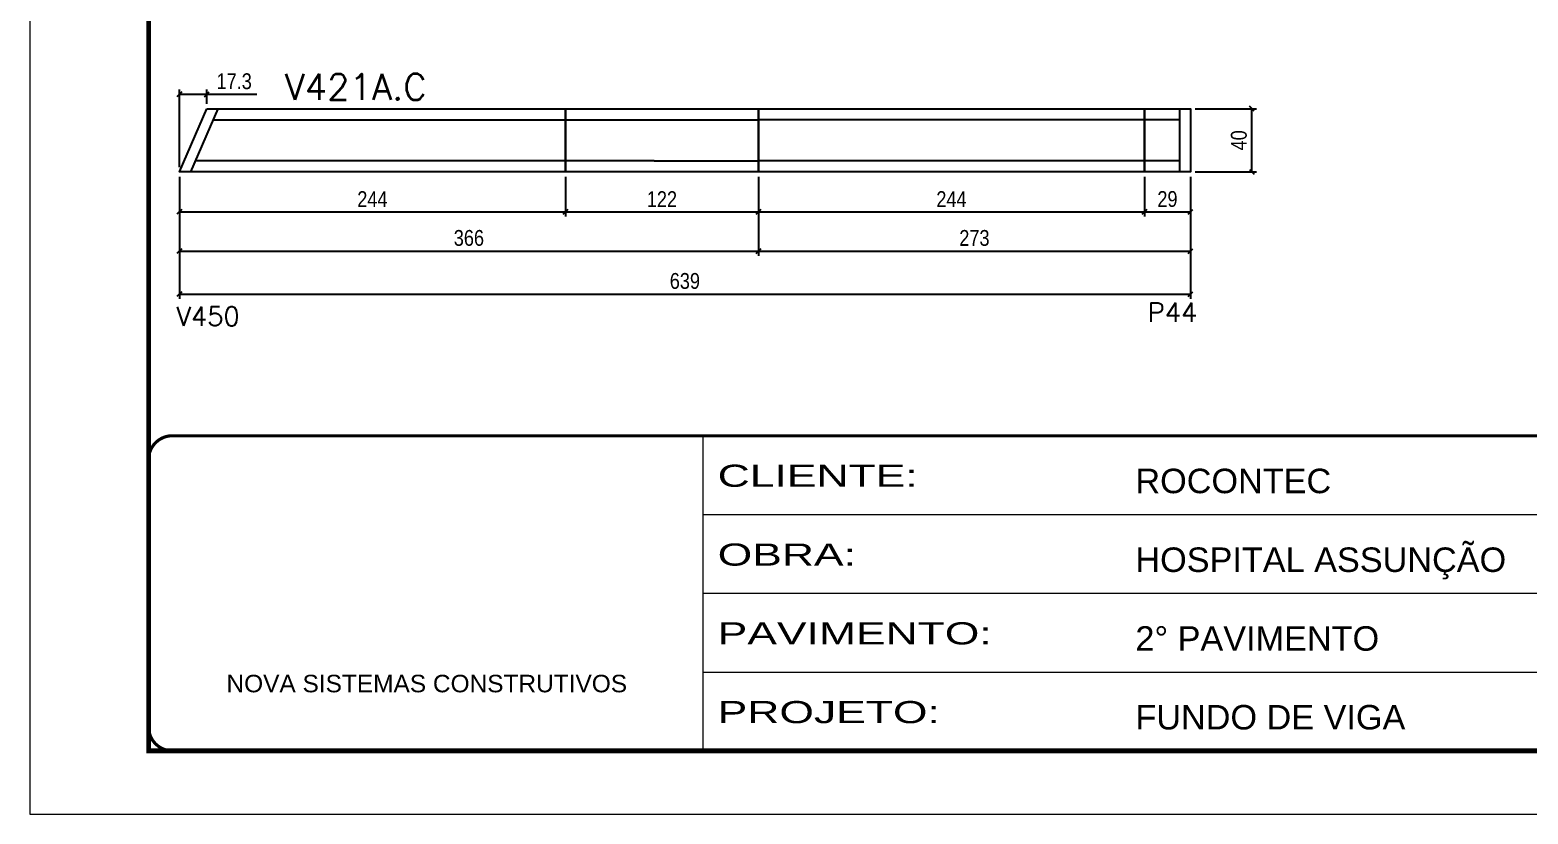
# Model space of a CAD drawing. Extents: x 567194 to 573448, y 6745 to 10093.
# Drawn here: x 568793 to 569740, y 7894 to 8390 of the extents above; entities that cross this region are included whole.
import ezdxf

# ---------------------------------------------------------------- set-up
doc = ezdxf.new("R2010")
doc.units = 0
doc.linetypes.add('CONTINUO', pattern=[0])
doc.linetypes.add('DASHED', pattern=[0.75, 0.5, -0.25])
doc.layers.get('0').update_dxf_attribs({"linetype": 'CONTINUOUS'})
doc.layers.get('DEFPOINTS').update_dxf_attribs({"linetype": 'CONTINUOUS'})
for name, color, linetype in [('5', 5, 'CONTINUOUS'), ('COTA', 241, 'CONTINUOUS'), ('NOMENCLATURA', 7, 'CONTINUOUS'), ('Painéis', 200, 'CONTINUOUS'), ('SARR_2.2x7', 40, 'CONTINUOUS')]:
    doc.layers.add(name, color=color, linetype=linetype)
for name, color, linetype, lineweight in [('Escoras', 2, 'CONTINUOUS', 25), ('Folhas', 255, 'CONTINUOUS', 9), ('SARRAFO DE PRESSAO', 251, 'DASHED', 9)]:
    doc.layers.add(name, color=color, linetype=linetype, lineweight=lineweight)
doc.styles.add('ARIAL', font='arial.ttf')
doc.styles.add('COTA TECNICA', font='techl___.ttf', dxfattribs={"height": 10})
doc.styles.add('COTA TECNICA-50', font='techl___.ttf', dxfattribs={"height": 10})
doc.styles.get("Standard").update_dxf_attribs({"font": 'ROMANS.SHX'})
doc.styles.add('Tecnologia', font='')
doc.styles.get('Tecnologia').set_extended_font_data('Forgotten Futurist')
doc.dimstyles.new('COTA PAINEL-50', dxfattribs={"dimtxt": 10, "dimasz": 3, "dimexe": 3, "dimexo": 3, "dimgap": 3, "dimtad": 1, "dimdec": 1, "dimzin": 12, "dimdsep": 46, "dimtxsty": 'COTA TECNICA-50', "dimblk1": 'OBLIQUE', "dimblk2": 'OBLIQUE', "dimsah": 1, "dimcen": 0.9, "dimclrd": 4, "dimclre": 4, "dimclrt": 240, "dimadec": 1, "dimazin": 3, "dimtfac": 1, "dimtdec": 1, "dimtmove": 0, "dimatfit": 3, "dimfxl": 1, "dimtolj": 1, "dimtzin": 12, "dimarcsym": 0})
doc.dimstyles.new('PAINEL', dxfattribs={"dimtxt": 10, "dimasz": 3, "dimexe": 3, "dimexo": 3, "dimgap": 3, "dimtad": 1, "dimdec": 1, "dimzin": 12, "dimdsep": 46, "dimtxsty": 'COTA TECNICA', "dimblk1": 'OBLIQUE', "dimblk2": 'OBLIQUE', "dimsah": 1, "dimcen": 0.9, "dimclrd": 4, "dimclre": 4, "dimclrt": 240, "dimadec": 1, "dimazin": 3, "dimtfac": 1, "dimtdec": 1, "dimtmove": 0, "dimatfit": 3, "dimfxl": 1, "dimtolj": 1, "dimtzin": 12, "dimarcsym": 0})

# ---------------------------------------------------------------- blocks, each defined once
blk = doc.blocks.new('9999999999')
at = {"color": 30, "linetype": 'CONTINUO'}
for p, q in [((98564.56, 34230.21), (98564.56, 34429.45)), ((98564.56, 34379.64), (99583.98, 34379.64)), ((98564.56, 34329.83), (99487.98, 34329.83)), ((98564.56, 34280.02), (99487.98, 34280.02))]:
    blk.add_line(p, q, dxfattribs=at)
at = {"color": 30, "linetype": 'CONTINUO', "const_width": 2}
blk.add_lwpolyline([(99583.98, 34230.21), (99583.98, 34414.45, 0.414214), (99568.98, 34429.45), (98228.98, 34429.45, 0.414214), (98213.98, 34414.45), (98213.98, 34245.21, 0.414214), (98228.98, 34230.21), (99583.98, 34230.21)], format="xyb", dxfattribs=at)
at = {"layer": 'Folhas'}
blk.add_lwpolyline([(98138.98, 34190.21), (99623.98, 34190.21), (99623.98, 35240.21), (98138.98, 35240.21)], close=True, dxfattribs=at)
at = {"layer": 'Folhas', "color": 30, "const_width": 3}
blk.add_lwpolyline([(98213.98, 34230.21), (99583.98, 34230.21), (99583.98, 35200.21), (98213.98, 35200.21)], close=True, dxfattribs=at)
at = {"color": 7, "linetype": 'Continuous', "ltscale": 5, "style": 'ARIAL'}
for s, height, p in [('ROCONTEC', 15.483, (98837.68, 34393.13)), ('HOSPITAL ASSUNÇÃO', 15.4829, (98837.68, 34343.32)), ('2° PAVIMENTO', 15.4829, (98837.68, 34293.51)), ('NOVA SISTEMAS CONSTRUTIVOS', 11.0592, (98263.19, 34267.21)), ('FUNDO DE VIGA', 15.4829, (98837.68, 34243.7))]:
    blk.add_text(s, height=height, dxfattribs=at).set_placement(p)
at = {"layer": 'Folhas', "color": 7, "style": 'Tecnologia', "width": 1.5}
for s, p in [('CLIENTE:', (98573.65, 34397.17)), ('OBRA:', (98573.65, 34347.31)), ('PAVIMENTO:', (98573.65, 34297.5)), ('PROJETO:', (98573.65, 34247.69))]:
    blk.add_text(s, height=14, dxfattribs=at).set_placement(p)
blk = doc.blocks.new('_Oblique')
at = {"color": 0, "linetype": 'ByBlock', "lineweight": -2}
blk.add_line((-0.5, -0.5), (0.5, 0.5), dxfattribs=at)
blk = doc.blocks.new('*D46')
at = {"layer": 'DEFPOINTS', "color": 0, "linetype": 'ByBlock', "transparency": 16777216}
for p in [(569526.18, 8340.12), (569564.92, 8340.12), (569526.18, 8300.12)]:
    blk.add_point(p, dxfattribs=at)
at = {"layer": 'Escoras', "color": 4, "linetype": 'ByBlock', "lineweight": -2, "transparency": 16777216}
for p, q in [((569529.18, 8340.12), (569567.92, 8340.12)), ((569564.92, 8300.12), (569564.92, 8340.12)), ((569529.18, 8300.12), (569567.92, 8300.12))]:
    blk.add_line(p, q, dxfattribs=at)
at = {"layer": 'Escoras', "color": 4, "linetype": 'ByBlock', "lineweight": -2, "transparency": 16777216, "xscale": 3, "yscale": 3, "zscale": 3}
for p, rotation in [((569564.92, 8340.12), 90), ((569564.92, 8300.12), 270)]:
    blk.add_blockref('_Oblique', p, dxfattribs=dict(at, rotation=rotation))
at = {"layer": 'Escoras', "color": 240, "linetype": 'ByBlock', "transparency": 16777216, "insert": (569556.81, 8320.12), "char_height": 10, "attachment_point": 5, "rotation": 90, "style": 'COTA TECNICA-50'}
blk.add_mtext('\\A1;40', dxfattribs=at)
blk = doc.blocks.new('*D161')
at = {"layer": 'COTA', "color": 4, "linetype": 'ByBlock', "lineweight": -2, "transparency": 16777216}
for p, q in [((568887.14, 8297.12), (568887.14, 8271.85)), ((569131.14, 8297.12), (569131.14, 8271.85)), ((568887.14, 8274.85), (569131.14, 8274.85))]:
    blk.add_line(p, q, dxfattribs=at)
at = {"layer": 'DEFPOINTS', "color": 0, "linetype": 'ByBlock', "transparency": 16777216}
for p in [(568887.14, 8300.12), (569131.14, 8300.12), (569131.14, 8274.85)]:
    blk.add_point(p, dxfattribs=at)
at = {"layer": 'COTA', "color": 4, "linetype": 'ByBlock', "lineweight": -2, "transparency": 16777216, "xscale": 3, "yscale": 3, "zscale": 3, "rotation": 180}
blk.add_blockref('_Oblique', (568887.14, 8274.85), dxfattribs=at)
at = {"layer": 'COTA', "color": 4, "linetype": 'ByBlock', "lineweight": -2, "transparency": 16777216, "xscale": 3, "yscale": 3, "zscale": 3}
blk.add_blockref('_Oblique', (569131.14, 8274.85), dxfattribs=at)
at = {"layer": 'COTA', "color": 240, "linetype": 'ByBlock', "transparency": 16777216, "insert": (569009.14, 8282.93), "char_height": 10, "attachment_point": 5, "style": 'COTA TECNICA-50'}
blk.add_mtext('\\A1;244', dxfattribs=at)
blk = doc.blocks.new('*D162')
at = {"layer": 'COTA', "color": 4, "linetype": 'ByBlock', "lineweight": -2, "transparency": 16777216}
for p, q in [((569131.14, 8297.12), (569131.14, 8271.85)), ((569253.14, 8297.12), (569253.14, 8271.85)), ((569131.14, 8274.85), (569253.14, 8274.85))]:
    blk.add_line(p, q, dxfattribs=at)
at = {"layer": 'DEFPOINTS', "color": 0, "linetype": 'ByBlock', "transparency": 16777216}
for p in [(569131.14, 8300.12), (569253.14, 8300.12), (569253.14, 8274.85)]:
    blk.add_point(p, dxfattribs=at)
at = {"layer": 'COTA', "color": 4, "linetype": 'ByBlock', "lineweight": -2, "transparency": 16777216, "xscale": 3, "yscale": 3, "zscale": 3, "rotation": 180}
blk.add_blockref('_Oblique', (569131.14, 8274.85), dxfattribs=at)
at = {"layer": 'COTA', "color": 4, "linetype": 'ByBlock', "lineweight": -2, "transparency": 16777216, "xscale": 3, "yscale": 3, "zscale": 3}
blk.add_blockref('_Oblique', (569253.14, 8274.85), dxfattribs=at)
at = {"layer": 'COTA', "color": 240, "linetype": 'ByBlock', "transparency": 16777216, "insert": (569192.14, 8282.91), "char_height": 10, "attachment_point": 5, "style": 'COTA TECNICA-50'}
blk.add_mtext('\\A1;122', dxfattribs=at)
blk = doc.blocks.new('*D47')
at = {"layer": 'COTA', "color": 4, "lineweight": -2, "transparency": 16777216}
for p, q in [((568887.14, 8297.12), (568887.14, 8247.09)), ((569253.14, 8297.12), (569253.14, 8247.09)), ((568887.14, 8250.09), (569253.14, 8250.09))]:
    blk.add_line(p, q, dxfattribs=at)
at = {"layer": 'DEFPOINTS', "color": 0, "transparency": 16777216}
for p in [(568887.14, 8300.12), (569253.14, 8300.12), (569253.14, 8250.09)]:
    blk.add_point(p, dxfattribs=at)
at = {"layer": 'COTA', "color": 4, "lineweight": -2, "transparency": 16777216, "xscale": 3, "yscale": 3, "zscale": 3, "rotation": 180}
blk.add_blockref('_Oblique', (568887.14, 8250.09), dxfattribs=at)
at = {"layer": 'COTA', "color": 4, "lineweight": -2, "transparency": 16777216, "xscale": 3, "yscale": 3, "zscale": 3}
blk.add_blockref('_Oblique', (569253.14, 8250.09), dxfattribs=at)
at = {"layer": 'COTA', "color": 240, "transparency": 16777216, "insert": (569070.14, 8258.31), "char_height": 10, "attachment_point": 5, "style": 'COTA TECNICA'}
blk.add_mtext('\\A1;366', dxfattribs=at)
blk = doc.blocks.new('*D163')
at = {"layer": 'DEFPOINTS', "color": 0, "linetype": 'ByBlock', "transparency": 16777216}
for p in [(568904.46, 8349.2), (568904.46, 8340.12), (568887.14, 8300.12)]:
    blk.add_point(p, dxfattribs=at)
at = {"layer": 'Escoras', "color": 4, "linetype": 'ByBlock', "lineweight": -2, "transparency": 16777216}
for p, q in [((568887.14, 8303.12), (568887.14, 8352.2)), ((568904.46, 8343.12), (568904.46, 8352.2)), ((568887.14, 8349.2), (568904.46, 8349.2)), ((568904.46, 8349.2), (568936.09, 8349.2))]:
    blk.add_line(p, q, dxfattribs=at)
at = {"layer": 'Escoras', "color": 4, "linetype": 'ByBlock', "lineweight": -2, "transparency": 16777216, "xscale": 3, "yscale": 3, "zscale": 3, "rotation": 180}
blk.add_blockref('_Oblique', (568887.14, 8349.2), dxfattribs=at)
at = {"layer": 'Escoras', "color": 4, "linetype": 'ByBlock', "lineweight": -2, "transparency": 16777216, "xscale": 3, "yscale": 3, "zscale": 3}
blk.add_blockref('_Oblique', (568904.46, 8349.2), dxfattribs=at)
at = {"layer": 'Escoras', "color": 240, "linetype": 'ByBlock', "transparency": 16777216, "insert": (568921.78, 8357.42), "char_height": 10, "attachment_point": 5, "style": 'COTA TECNICA-50'}
blk.add_mtext('\\A1;17.3', dxfattribs=at)
blk = doc.blocks.new('*D164')
at = {"layer": 'DEFPOINTS', "color": 0, "linetype": 'ByBlock', "transparency": 16777216}
for p in [(569253.14, 8300.12), (569526.18, 8300.12), (569526.18, 8250.09)]:
    blk.add_point(p, dxfattribs=at)
at = {"layer": 'Escoras', "color": 4, "linetype": 'ByBlock', "lineweight": -2, "transparency": 16777216}
for p, q in [((569253.14, 8297.12), (569253.14, 8247.09)), ((569526.18, 8297.12), (569526.18, 8247.09)), ((569253.14, 8250.09), (569526.18, 8250.09))]:
    blk.add_line(p, q, dxfattribs=at)
at = {"layer": 'Escoras', "color": 4, "linetype": 'ByBlock', "lineweight": -2, "transparency": 16777216, "xscale": 3, "yscale": 3, "zscale": 3, "rotation": 180}
blk.add_blockref('_Oblique', (569253.14, 8250.09), dxfattribs=at)
at = {"layer": 'Escoras', "color": 4, "linetype": 'ByBlock', "lineweight": -2, "transparency": 16777216, "xscale": 3, "yscale": 3, "zscale": 3}
blk.add_blockref('_Oblique', (569526.18, 8250.09), dxfattribs=at)
at = {"layer": 'Escoras', "color": 240, "linetype": 'ByBlock', "transparency": 16777216, "insert": (569389.66, 8258.31), "char_height": 10, "attachment_point": 5, "style": 'COTA TECNICA-50'}
blk.add_mtext('\\A1;273', dxfattribs=at)
blk = doc.blocks.new('*D48')
at = {"layer": 'COTA', "color": 4, "linetype": 'ByBlock', "lineweight": -2, "transparency": 16777216}
for p, q in [((569253.14, 8297.12), (569253.14, 8271.85)), ((569497.14, 8297.12), (569497.14, 8271.85)), ((569253.14, 8274.85), (569497.14, 8274.85))]:
    blk.add_line(p, q, dxfattribs=at)
at = {"layer": 'DEFPOINTS', "color": 0, "linetype": 'ByBlock', "transparency": 16777216}
for p in [(569253.14, 8300.12), (569497.14, 8300.12), (569497.14, 8274.85)]:
    blk.add_point(p, dxfattribs=at)
at = {"layer": 'COTA', "color": 4, "linetype": 'ByBlock', "lineweight": -2, "transparency": 16777216, "xscale": 3, "yscale": 3, "zscale": 3, "rotation": 180}
blk.add_blockref('_Oblique', (569253.14, 8274.85), dxfattribs=at)
at = {"layer": 'COTA', "color": 4, "linetype": 'ByBlock', "lineweight": -2, "transparency": 16777216, "xscale": 3, "yscale": 3, "zscale": 3}
blk.add_blockref('_Oblique', (569497.14, 8274.85), dxfattribs=at)
at = {"layer": 'COTA', "color": 240, "linetype": 'ByBlock', "transparency": 16777216, "insert": (569375.14, 8282.93), "char_height": 10, "attachment_point": 5, "style": 'COTA TECNICA-50'}
blk.add_mtext('\\A1;244', dxfattribs=at)
blk = doc.blocks.new('*D49')
at = {"layer": 'COTA', "color": 4, "linetype": 'ByBlock', "lineweight": -2, "transparency": 16777216}
for p, q in [((569497.14, 8297.12), (569497.14, 8271.85)), ((569526.18, 8297.12), (569526.18, 8271.85)), ((569497.14, 8274.85), (569526.18, 8274.85))]:
    blk.add_line(p, q, dxfattribs=at)
at = {"layer": 'DEFPOINTS', "color": 0, "linetype": 'ByBlock', "transparency": 16777216}
for p in [(569497.14, 8300.12), (569526.18, 8300.12), (569526.18, 8274.85)]:
    blk.add_point(p, dxfattribs=at)
at = {"layer": 'COTA', "color": 4, "linetype": 'ByBlock', "lineweight": -2, "transparency": 16777216, "xscale": 3, "yscale": 3, "zscale": 3, "rotation": 180}
blk.add_blockref('_Oblique', (569497.14, 8274.85), dxfattribs=at)
at = {"layer": 'COTA', "color": 4, "linetype": 'ByBlock', "lineweight": -2, "transparency": 16777216, "xscale": 3, "yscale": 3, "zscale": 3}
blk.add_blockref('_Oblique', (569526.18, 8274.85), dxfattribs=at)
at = {"layer": 'COTA', "color": 240, "linetype": 'ByBlock', "transparency": 16777216, "insert": (569511.66, 8282.94), "char_height": 10, "attachment_point": 5, "style": 'COTA TECNICA-50'}
blk.add_mtext('\\A1;29', dxfattribs=at)
blk = doc.blocks.new('*D50')
at = {"layer": 'DEFPOINTS', "color": 0, "linetype": 'ByBlock', "transparency": 16777216}
for p in [(568887.14, 8300.12), (569526.18, 8300.12), (569526.18, 8222.86)]:
    blk.add_point(p, dxfattribs=at)
at = {"layer": 'Escoras', "color": 4, "linetype": 'ByBlock', "lineweight": -2, "transparency": 16777216}
for p, q in [((568887.14, 8297.12), (568887.14, 8219.86)), ((569526.18, 8297.12), (569526.18, 8219.86)), ((568887.14, 8222.86), (569526.18, 8222.86))]:
    blk.add_line(p, q, dxfattribs=at)
at = {"layer": 'Escoras', "color": 4, "linetype": 'ByBlock', "lineweight": -2, "transparency": 16777216, "xscale": 3, "yscale": 3, "zscale": 3, "rotation": 180}
blk.add_blockref('_Oblique', (568887.14, 8222.86), dxfattribs=at)
at = {"layer": 'Escoras', "color": 4, "linetype": 'ByBlock', "lineweight": -2, "transparency": 16777216, "xscale": 3, "yscale": 3, "zscale": 3}
blk.add_blockref('_Oblique', (569526.18, 8222.86), dxfattribs=at)
at = {"layer": 'Escoras', "color": 240, "linetype": 'ByBlock', "transparency": 16777216, "insert": (569206.66, 8231.11), "char_height": 10, "attachment_point": 5, "style": 'COTA TECNICA-50'}
blk.add_mtext('\\A1;639', dxfattribs=at)

msp = doc.modelspace()

# ---------------------------------------------------------------- linework, layer by layer
at = {"layer": 'Painéis', "linetype": 'Continuous'}
for points in [[(568904.46, 8340.12), (569131.14, 8340.12), (569131.14, 8300.12), (568887.14, 8300.12)], [(569131.14, 8340.12), (569253.14, 8340.12), (569253.14, 8300.12), (569131.14, 8300.12)], [(569253.14, 8340.12), (569497.14, 8340.12), (569497.14, 8300.12), (569253.14, 8300.12)], [(569497.14, 8340.12), (569526.18, 8340.12), (569526.18, 8300.12), (569497.14, 8300.12)]]:
    msp.add_lwpolyline(points, close=True, dxfattribs=at)
at = {"layer": 'SARR_2.2x7', "linetype": 'Continuous'}
for p, q in [((568911.46, 8340.12), (568894.14, 8300.12)), ((568908.43, 8333.12), (569187.14, 8333.12)), ((569187.14, 8333.12), (569253.14, 8333.12)), ((569519.18, 8333.12), (569253.14, 8333.12)), ((569519.18, 8340.12), (569519.18, 8300.12)), ((569187.14, 8307.12), (568897.17, 8307.12)), ((569187.14, 8307.12), (569253.14, 8307.12)), ((569519.18, 8307.12), (569253.14, 8307.12))]:
    msp.add_line(p, q, dxfattribs=at)

# ---------------------------------------------------------------- block references
at = {"layer": 'SARRAFO DE PRESSAO', "color": 6, "linetype": 'ByBlock'}
msp.add_blockref('9999999999', (470653.73, -26296.18), dxfattribs=at)

# ---------------------------------------------------------------- texts
at = {"layer": '5', "linetype": 'Continuous'}
for s, p in [('V450', (568885.18, 8202.84)), ('P44', (569499.17, 8205.32))]:
    msp.add_text(s, height=12, rotation=359.99996, dxfattribs=at).set_placement(p)
at = {"layer": 'NOMENCLATURA', "linetype": 'Continuous'}
msp.add_text('V421A.C', height=16.5, dxfattribs=at).set_placement((568953.67, 8345.64))

# ---------------------------------------------------------------- dimensions: what is measured, and where the dimension line sits
at = {"layer": 'COTA', "linetype": 'ByBlock'}
for p1, p2, picture, middle in [((568887.14, 8300.12), (569131.14, 8300.12), '*D161', (569009.14, 8282.93)), ((569253.14, 8300.12), (569497.14, 8300.12), '*D48', (569375.14, 8282.93))]:
    dim = msp.add_aligned_dim(p1=p1, p2=p2, distance=-25.26, dimstyle='COTA PAINEL-50', override={"dimarcsym": 1}, dxfattribs=at)
    dim.commit()
    dim.dimension.update_dxf_attribs({"geometry": picture, "text_midpoint": middle})
at = {"layer": 'COTA'}
dim = msp.add_linear_dim(base=(569253.14, 8250.09), p1=(568887.14, 8300.12), p2=(569253.14, 8300.12), dimstyle='PAINEL', dxfattribs=at)
dim.commit()
dim.dimension.update_dxf_attribs({"geometry": '*D47', "text_midpoint": (569070.14, 8258.31)})
at = {"layer": 'COTA', "linetype": 'ByBlock'}
for base, p1, p2, picture, middle in [((569253.14, 8274.85), (569131.14, 8300.12), (569253.14, 8300.12), '*D162', (569192.14, 8282.91)), ((569526.18, 8274.85), (569497.14, 8300.12), (569526.18, 8300.12), '*D49', (569511.66, 8282.94))]:
    dim = msp.add_linear_dim(base=base, p1=p1, p2=p2, dimstyle='COTA PAINEL-50', override={"dimarcsym": 1}, dxfattribs=at)
    dim.commit()
    dim.dimension.update_dxf_attribs({"geometry": picture, "text_midpoint": middle})
at = {"layer": 'Escoras', "linetype": 'ByBlock'}
for base, p1, p2, picture, middle in [((568904.46, 8349.2), (568887.14, 8300.12), (568904.46, 8340.12), '*D163', (568921.78, 8357.42)), ((569526.18, 8222.86), (568887.14, 8300.12), (569526.18, 8300.12), '*D50', (569206.66, 8231.11)), ((569526.18, 8250.09), (569253.14, 8300.12), (569526.18, 8300.12), '*D164', (569389.66, 8258.31))]:
    dim = msp.add_linear_dim(base=base, p1=p1, p2=p2, dimstyle='COTA PAINEL-50', override={"dimarcsym": 1}, dxfattribs=at)
    dim.commit()
    dim.dimension.update_dxf_attribs({"geometry": picture, "text_midpoint": middle})
dim = msp.add_linear_dim(base=(569564.92, 8340.12), p1=(569526.18, 8300.12), p2=(569526.18, 8340.12), angle=90, dimstyle='COTA PAINEL-50', override={"dimarcsym": 1}, dxfattribs=at)
dim.commit()
dim.dimension.update_dxf_attribs({"geometry": '*D46', "text_midpoint": (569556.81, 8320.12)})

doc.saveas('drawing.dxf')
